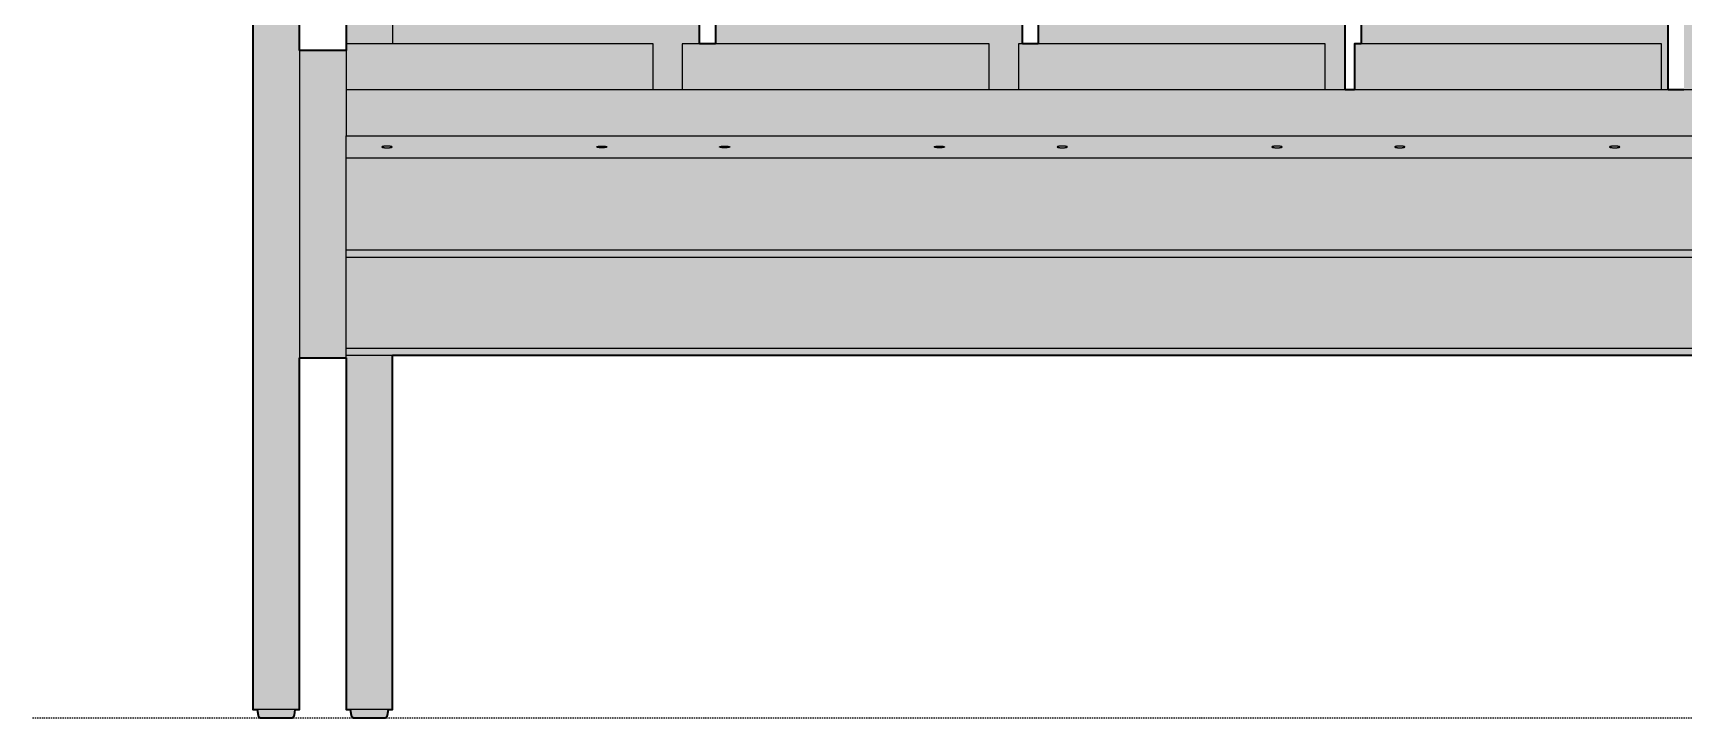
# Model space of a CAD drawing. Header units: millimetres. Extents: x 0 to 2520, y -1237 to 647.
# Drawn here: x 0 to 780, y 0 to 323 of the extents above; entities that cross this region are included whole.
import ezdxf

# ---------------------------------------------------------------- set-up
doc = ezdxf.new("R2010")
doc.units = ezdxf.units.MM
doc.linetypes.add('Dots', pattern=[1, 0, -1])
doc.layers.add('Blocks', color=7, linetype='Continuous')
doc.layers.add('Blocks$Fill', color=7, linetype='Continuous', true_color=0xffffff)
for name, color, linetype, lineweight, true_color in [('Blocks$Inner', 7, 'Continuous', 25, 0x007f00), ('Blocks$Outline', 7, 'Continuous', 35, 0xff3f3f), ('Groud', 7, 'Dots', 25, 0x243775)]:
    doc.layers.add(name, color=color, linetype=linetype, lineweight=lineweight, true_color=true_color)

# ---------------------------------------------------------------- blocks, each defined once
blk = doc.blocks.new('Crate Sofa Front')
at = {"layer": 'Blocks$Fill'}
h = blk.add_hatch(color=256, dxfattribs=at)
h.paths.add_polyline_path([(1446.38, 4), (1448.38, 4), (1448.38, 470), (1448.38, 492), (1382.38, 492), (1382.38, 646.61), (1237.38, 646.61), (1237.38, 637.09), (1229.88, 637.09), (1229.88, 646.61), (1084.88, 646.61), (1084.88, 637.09), (1077.38, 637.09), (1077.38, 646.61), (932.38, 646.61), (932.38, 637.09), (924.88, 637.09), (924.88, 646.61), (779.88, 646.61), (779.88, 637.09), (772.38, 637.09), (772.38, 646.61), (627.38, 646.61), (627.38, 637.09), (619.88, 637.09), (619.88, 646.61), (474.88, 646.61), (474.88, 637.09), (467.38, 637.09), (467.38, 646.61), (322.38, 646.61), (322.38, 637.09), (314.88, 637.09), (314.88, 646.61), (169.88, 646.61), (169.88, 492), (103.88, 492), (103.88, 470), (103.88, 4), (105.88, 4), (106.32, 1.22), (106.33, 1.17), (106.34, 1.12), (106.36, 1.07), (106.37, 1.02), (106.39, 0.97), (106.41, 0.93), (106.43, 0.88), (106.45, 0.83), (106.47, 0.79), (106.5, 0.75), (106.52, 0.7), (106.55, 0.66), (106.58, 0.62), (106.61, 0.58), (106.64, 0.54), (106.67, 0.5), (106.71, 0.46), (106.74, 0.43), (106.78, 0.39), (106.82, 0.36), (106.86, 0.33), (106.9, 0.3), (106.94, 0.27), (106.98, 0.24), (107.02, 0.21), (107.07, 0.19), (107.11, 0.16), (107.16, 0.14), (107.2, 0.12), (107.25, 0.1), (107.3, 0.08), (107.35, 0.07), (107.39, 0.05), (107.44, 0.04), (107.49, 0.03), (107.54, 0.02), (107.59, 0.01), (107.64, 0.01), (107.69, 0), (107.74, 0), (107.79, 0), (122.02, 0), (122.07, 0), (122.12, 0.01), (122.17, 0.01), (122.22, 0.02), (122.27, 0.03), (122.32, 0.04), (122.37, 0.06), (122.42, 0.07), (122.47, 0.09), (122.52, 0.11), (122.57, 0.13), (122.61, 0.15), (122.66, 0.17), (122.71, 0.2), (122.75, 0.22), (122.79, 0.25), (122.84, 0.28), (122.88, 0.31), (122.92, 0.34), (122.96, 0.38), (123, 0.41), (123.03, 0.45), (123.07, 0.48), (123.1, 0.52), (123.14, 0.56), (123.17, 0.6), (123.2, 0.65), (123.23, 0.69), (123.25, 0.73), (123.28, 0.78), (123.3, 0.82), (123.33, 0.87), (123.35, 0.92), (123.37, 0.97), (123.38, 1.01), (123.4, 1.06), (123.41, 1.11), (123.43, 1.16), (123.44, 1.21), (123.45, 1.27), (123.88, 4), (125.88, 4), (125.88, 170), (147.88, 170), (147.88, 4), (149.88, 4), (150.32, 1.22), (150.33, 1.17), (150.34, 1.12), (150.36, 1.07), (150.37, 1.02), (150.39, 0.97), (150.41, 0.93), (150.43, 0.88), (150.45, 0.83), (150.47, 0.79), (150.5, 0.75), (150.52, 0.7), (150.55, 0.66), (150.58, 0.62), (150.61, 0.58), (150.64, 0.54), (150.67, 0.5), (150.71, 0.46), (150.74, 0.43), (150.78, 0.39), (150.82, 0.36), (150.86, 0.33), (150.9, 0.3), (150.94, 0.27), (150.98, 0.24), (151.02, 0.21), (151.07, 0.19), (151.11, 0.16), (151.16, 0.14), (151.2, 0.12), (151.25, 0.1), (151.3, 0.08), (151.35, 0.07), (151.39, 0.05), (151.44, 0.04), (151.49, 0.03), (151.54, 0.02), (151.59, 0.01), (151.64, 0.01), (151.69, 0), (151.74, 0), (151.79, 0), (166.02, 0), (166.07, 0), (166.12, 0.01), (166.17, 0.01), (166.22, 0.02), (166.27, 0.03), (166.32, 0.04), (166.37, 0.06), (166.42, 0.07), (166.47, 0.09), (166.52, 0.11), (166.57, 0.13), (166.61, 0.15), (166.66, 0.17), (166.71, 0.2), (166.75, 0.22), (166.79, 0.25), (166.84, 0.28), (166.88, 0.31), (166.92, 0.34), (166.96, 0.38), (167, 0.41), (167.03, 0.45), (167.07, 0.48), (167.1, 0.52), (167.14, 0.56), (167.17, 0.6), (167.2, 0.65), (167.23, 0.69), (167.25, 0.73), (167.28, 0.78), (167.3, 0.82), (167.33, 0.87), (167.35, 0.92), (167.37, 0.97), (167.38, 1.01), (167.4, 1.06), (167.41, 1.11), (167.43, 1.16), (167.44, 1.21), (167.45, 1.27), (167.88, 4), (169.88, 4), (169.88, 171.18), (1382.38, 171.18), (1382.38, 4), (1384.38, 4), (1384.82, 1.22), (1384.83, 1.17), (1384.84, 1.12), (1384.86, 1.07), (1384.87, 1.02), (1384.89, 0.97), (1384.91, 0.93), (1384.93, 0.88), (1384.95, 0.83), (1384.97, 0.79), (1385, 0.75), (1385.02, 0.7), (1385.05, 0.66), (1385.08, 0.62), (1385.11, 0.58), (1385.14, 0.54), (1385.17, 0.5), (1385.21, 0.46), (1385.24, 0.43), (1385.28, 0.39), (1385.32, 0.36), (1385.36, 0.33), (1385.4, 0.3), (1385.44, 0.27), (1385.48, 0.24), (1385.52, 0.21), (1385.57, 0.19), (1385.61, 0.16), (1385.66, 0.14), (1385.7, 0.12), (1385.75, 0.1), (1385.8, 0.08), (1385.85, 0.07), (1385.89, 0.05), (1385.94, 0.04), (1385.99, 0.03), (1386.04, 0.02), (1386.09, 0.01), (1386.14, 0.01), (1386.19, 0), (1386.24, 0), (1386.29, 0), (1400.52, 0), (1400.57, 0), (1400.62, 0.01), (1400.67, 0.01), (1400.72, 0.02), (1400.77, 0.03), (1400.82, 0.04), (1400.87, 0.06), (1400.92, 0.07), (1400.97, 0.09), (1401.02, 0.11), (1401.07, 0.13), (1401.11, 0.15), (1401.16, 0.17), (1401.21, 0.2), (1401.25, 0.22), (1401.29, 0.25), (1401.34, 0.28), (1401.38, 0.31), (1401.42, 0.34), (1401.46, 0.38), (1401.5, 0.41), (1401.53, 0.45), (1401.57, 0.48), (1401.6, 0.52), (1401.64, 0.56), (1401.67, 0.6), (1401.7, 0.65), (1401.73, 0.69), (1401.75, 0.73), (1401.78, 0.78), (1401.8, 0.82), (1401.83, 0.87), (1401.85, 0.92), (1401.87, 0.97), (1401.88, 1.01), (1401.9, 1.06), (1401.91, 1.11), (1401.93, 1.16), (1401.94, 1.21), (1401.95, 1.27), (1402.38, 4), (1404.38, 4), (1404.38, 170), (1426.38, 170), (1426.38, 4), (1428.38, 4), (1428.82, 1.22), (1428.83, 1.17), (1428.84, 1.12), (1428.86, 1.07), (1428.87, 1.02), (1428.89, 0.97), (1428.91, 0.93), (1428.93, 0.88), (1428.95, 0.83), (1428.97, 0.79), (1429, 0.75), (1429.02, 0.7), (1429.05, 0.66), (1429.08, 0.62), (1429.11, 0.58), (1429.14, 0.54), (1429.17, 0.5), (1429.21, 0.46), (1429.24, 0.43), (1429.28, 0.39), (1429.32, 0.36), (1429.36, 0.33), (1429.4, 0.3), (1429.44, 0.27), (1429.48, 0.24), (1429.52, 0.21), (1429.57, 0.19), (1429.61, 0.16), (1429.66, 0.14), (1429.7, 0.12), (1429.75, 0.1), (1429.8, 0.08), (1429.85, 0.07), (1429.89, 0.05), (1429.94, 0.04), (1429.99, 0.03), (1430.04, 0.02), (1430.09, 0.01), (1430.14, 0.01), (1430.19, 0), (1430.24, 0), (1430.29, 0), (1444.52, 0), (1444.57, 0), (1444.62, 0.01), (1444.67, 0.01), (1444.72, 0.02), (1444.77, 0.03), (1444.82, 0.04), (1444.87, 0.06), (1444.92, 0.07), (1444.97, 0.09), (1445.02, 0.11), (1445.07, 0.13), (1445.11, 0.15), (1445.16, 0.17), (1445.21, 0.2), (1445.25, 0.22), (1445.29, 0.25), (1445.34, 0.28), (1445.38, 0.31), (1445.42, 0.34), (1445.46, 0.38), (1445.5, 0.41), (1445.53, 0.45), (1445.57, 0.48), (1445.6, 0.52), (1445.64, 0.56), (1445.67, 0.6), (1445.7, 0.65), (1445.73, 0.69), (1445.75, 0.73), (1445.78, 0.78), (1445.8, 0.82), (1445.83, 0.87), (1445.85, 0.92), (1445.87, 0.97), (1445.88, 1.01), (1445.9, 1.06), (1445.91, 1.11), (1445.93, 1.16), (1445.94, 1.21), (1445.95, 1.27)], flags=0)
h.paths.add_polyline_path([(1426.38, 470), (1426.38, 315), (1404.41, 315), (1404.41, 318.17), (1404.38, 318.17), (1404.38, 470)], flags=0)
h.paths.add_polyline_path([(1237.38, 318.17), (1229.88, 318.17), (1229.88, 568.07), (1237.38, 568.07)], flags=0)
h.paths.add_polyline_path([(1077.38, 318.17), (1077.38, 577.6), (1084.88, 577.6), (1084.88, 318.17)], flags=0)
h.paths.add_polyline_path([(928.04, 296.44), (928.04, 318.17), (924.88, 318.17), (924.88, 568.07), (932.38, 568.07), (932.38, 296.44)], flags=0)
h.paths.add_polyline_path([(779.88, 296.44), (772.38, 296.44), (772.38, 568.07), (779.88, 568.07)], flags=0)
h.paths.add_polyline_path([(627.38, 318.17), (624.25, 318.17), (624.25, 296.44), (619.88, 296.44), (619.88, 568.07), (627.38, 568.07)], flags=0)
h.paths.add_polyline_path([(467.38, 318.17), (467.38, 568.07), (474.88, 568.07), (474.88, 318.17)], flags=0)
h.paths.add_polyline_path([(322.38, 318.17), (314.88, 318.17), (314.88, 568.07), (322.38, 568.07)], flags=0)
h.paths.add_polyline_path([(147.88, 470), (147.88, 318.17), (147.88, 315), (125.88, 315), (125.88, 470)], flags=0)
at = {"layer": 'Blocks$Inner'}
for p, q in [((147.88, 318.17), (147.88, 470)), ((169.88, 470), (169.88, 318.17)), ((147.88, 315), (125.88, 315)), ((147.88, 264.38), (1404.38, 264.38)), ((147.88, 220.93), (1404.38, 220.93)), ((147.88, 217.48), (1404.38, 217.48)), ((147.88, 174.62), (1404.38, 174.62)), ((147.88, 171.18), (1404.38, 171.18))]:
    blk.add_line(p, q, dxfattribs=at)
for points in [[(314.88, 318.17), (314.88, 646.61), (169.88, 646.61), (169.88, 492), (103.88, 492), (103.88, 470)], [(467.38, 318.17), (467.38, 646.61), (322.38, 646.61), (322.38, 318.17)], [(619.88, 296.44), (619.88, 646.61), (474.88, 646.61), (474.88, 318.17)], [(772.38, 296.44), (772.38, 646.61), (627.38, 646.61), (627.38, 318.17)], [(125.88, 470), (125.88, 4), (103.88, 4), (103.88, 470), (169.88, 470), (169.88, 492)], [(1404.41, 296.44), (147.88, 296.44), (147.88, 274.71), (1404.41, 274.71), (1404.41, 296.44), (1404.41, 318.17), (1259.41, 318.17), (1259.41, 296.44)], [(292.88, 296.44), (292.88, 318.17), (147.88, 318.17), (147.88, 296.44)], [(451.67, 296.44), (451.67, 318.17), (306.67, 318.17), (306.67, 296.44)], [(610.46, 296.44), (610.46, 318.17), (465.46, 318.17), (465.46, 296.44)], [(769.25, 296.44), (769.25, 318.17), (624.25, 318.17), (624.25, 296.44)], [(125.88, 170), (147.88, 170), (147.88, 274.71)], [(169.63, 269.58), (169.63, 269.55), (169.63, 269.55), (169.63, 269.55), (169.63, 269.55), (169.63, 269.56), (169.63, 269.56), (169.62, 269.56), (169.62, 269.56), (169.62, 269.56), (169.62, 269.57), (169.62, 269.57), (169.62, 269.57), (169.62, 269.57), (169.62, 269.58), (169.62, 269.58), (169.62, 269.58), (169.62, 269.58), (169.61, 269.58), (169.61, 269.59), (169.61, 269.59), (169.61, 269.59), (169.61, 269.59), (169.61, 269.6), (169.61, 269.6), (169.6, 269.6), (169.6, 269.6), (169.6, 269.6), (169.6, 269.61), (169.6, 269.61), (169.59, 269.61), (169.59, 269.61), (169.59, 269.62), (169.58, 269.62), (169.57, 269.63), (169.57, 269.63), (169.56, 269.64), (169.56, 269.64), (169.55, 269.65), (169.54, 269.65), (169.53, 269.65), (169.52, 269.66), (169.52, 269.66), (169.5, 269.67), (169.48, 269.68), (169.46, 269.69), (169.43, 269.7), (169.41, 269.71), (169.38, 269.72), (169.36, 269.73), (169.3, 269.74), (169.23, 269.76), (169.16, 269.78), (169.09, 269.79), (169, 269.81), (168.92, 269.82), (168.73, 269.85), (168.53, 269.87), (168.32, 269.89), (168.1, 269.91), (167.65, 269.93), (167.21, 269.94), (166.77, 269.93), (166.32, 269.91), (166.1, 269.89), (165.89, 269.87), (165.69, 269.85), (165.5, 269.82), (165.41, 269.81), (165.33, 269.79), (165.26, 269.78), (165.19, 269.76), (165.12, 269.74), (165.06, 269.73), (165.04, 269.72), (165.01, 269.71), (164.99, 269.7), (164.96, 269.69), (164.94, 269.68), (164.92, 269.67), (164.9, 269.66), (164.89, 269.66), (164.89, 269.65), (164.88, 269.65), (164.87, 269.65), (164.86, 269.64), (164.86, 269.64), (164.85, 269.63), (164.84, 269.63), (164.84, 269.62), (164.83, 269.62), (164.83, 269.61), (164.83, 269.61), (164.82, 269.61), (164.82, 269.61), (164.82, 269.6), (164.82, 269.6), (164.82, 269.6), (164.81, 269.6), (164.81, 269.6), (164.81, 269.59), (164.81, 269.59), (164.81, 269.59), (164.81, 269.59), (164.8, 269.58), (164.8, 269.58), (164.8, 269.58), (164.8, 269.58), (164.8, 269.58), (164.8, 269.57), (164.8, 269.57), (164.8, 269.57), (164.8, 269.57), (164.8, 269.56), (164.8, 269.56), (164.79, 269.56), (164.79, 269.56), (164.79, 269.56), (164.79, 269.55), (164.79, 269.55), (164.79, 269.55), (164.79, 269.55), (164.79, 269.54), (164.79, 269.54), (164.79, 269.54), (164.79, 269.54), (164.79, 269.54), (164.79, 269.53), (164.8, 269.53), (164.8, 269.53), (164.8, 269.53), (164.8, 269.53), (164.8, 269.52), (164.8, 269.52), (164.8, 269.52), (164.8, 269.52), (164.8, 269.51), (164.8, 269.51), (164.8, 269.51), (164.81, 269.51), (164.81, 269.51), (164.81, 269.5), (164.81, 269.5), (164.81, 269.5), (164.81, 269.5), (164.82, 269.49), (164.82, 269.49), (164.82, 269.49), (164.82, 269.49), (164.82, 269.48), (164.83, 269.48), (164.83, 269.48), (164.83, 269.48), (164.84, 269.47), (164.84, 269.47), (164.85, 269.46), (164.86, 269.46), (164.86, 269.45), (164.87, 269.45), (164.88, 269.44), (164.89, 269.44), (164.89, 269.43), (164.9, 269.43), (164.92, 269.42), (164.94, 269.41), (164.96, 269.4), (164.99, 269.39), (165.01, 269.39), (165.04, 269.38), (165.06, 269.37), (165.12, 269.35), (165.19, 269.33), (165.26, 269.32), (165.33, 269.3), (165.41, 269.29), (165.5, 269.27), (165.69, 269.24), (165.89, 269.22), (166.1, 269.2), (166.32, 269.18), (166.77, 269.16), (167.21, 269.16), (167.65, 269.16), (168.1, 269.18), (168.32, 269.2), (168.53, 269.22), (168.73, 269.24), (168.92, 269.27), (169, 269.29), (169.09, 269.3), (169.16, 269.32), (169.23, 269.33), (169.3, 269.35), (169.36, 269.37), (169.38, 269.38), (169.41, 269.39), (169.43, 269.39), (169.46, 269.4), (169.48, 269.41), (169.5, 269.42), (169.52, 269.43), (169.52, 269.43), (169.53, 269.44), (169.54, 269.44), (169.55, 269.45), (169.56, 269.45), (169.56, 269.46), (169.57, 269.46), (169.57, 269.47), (169.58, 269.47), (169.59, 269.48), (169.59, 269.48), (169.59, 269.48), (169.6, 269.48), (169.6, 269.49), (169.6, 269.49), (169.6, 269.49), (169.6, 269.49), (169.61, 269.5), (169.61, 269.5), (169.61, 269.5), (169.61, 269.5), (169.61, 269.51), (169.61, 269.51), (169.61, 269.51), (169.62, 269.51), (169.62, 269.51), (169.62, 269.52), (169.62, 269.52), (169.62, 269.52), (169.62, 269.52), (169.62, 269.53), (169.62, 269.53), (169.62, 269.53), (169.62, 269.53), (169.62, 269.53), (169.63, 269.54), (169.63, 269.54), (169.63, 269.54), (169.63, 269.54), (169.63, 269.54), (169.63, 269.55)], [(488.59, 269.58), (488.59, 269.55), (488.59, 269.55), (488.59, 269.55), (488.59, 269.55), (488.59, 269.56), (488.59, 269.56), (488.59, 269.56), (488.59, 269.56), (488.59, 269.56), (488.59, 269.57), (488.59, 269.57), (488.59, 269.57), (488.59, 269.57), (488.58, 269.58), (488.58, 269.58), (488.58, 269.58), (488.58, 269.58), (488.58, 269.58), (488.58, 269.59), (488.58, 269.59), (488.58, 269.59), (488.57, 269.59), (488.57, 269.6), (488.57, 269.6), (488.57, 269.6), (488.57, 269.6), (488.57, 269.6), (488.56, 269.61), (488.56, 269.61), (488.56, 269.61), (488.56, 269.61), (488.55, 269.62), (488.55, 269.62), (488.54, 269.63), (488.53, 269.63), (488.53, 269.64), (488.52, 269.64), (488.51, 269.65), (488.51, 269.65), (488.5, 269.65), (488.49, 269.66), (488.48, 269.66), (488.46, 269.67), (488.44, 269.68), (488.42, 269.69), (488.4, 269.7), (488.37, 269.71), (488.35, 269.72), (488.32, 269.73), (488.26, 269.74), (488.2, 269.76), (488.13, 269.78), (488.05, 269.79), (487.97, 269.81), (487.88, 269.82), (487.7, 269.85), (487.5, 269.87), (487.28, 269.89), (487.06, 269.91), (486.61, 269.93), (486.17, 269.94), (485.74, 269.93), (485.29, 269.91), (485.07, 269.89), (484.85, 269.87), (484.65, 269.85), (484.47, 269.82), (484.38, 269.81), (484.3, 269.79), (484.22, 269.78), (484.15, 269.76), (484.09, 269.74), (484.03, 269.73), (484, 269.72), (483.98, 269.71), (483.95, 269.7), (483.93, 269.69), (483.91, 269.68), (483.89, 269.67), (483.87, 269.66), (483.86, 269.66), (483.85, 269.65), (483.84, 269.65), (483.84, 269.65), (483.83, 269.64), (483.82, 269.64), (483.82, 269.63), (483.81, 269.63), (483.8, 269.62), (483.8, 269.62), (483.79, 269.61), (483.79, 269.61), (483.79, 269.61), (483.79, 269.61), (483.78, 269.6), (483.78, 269.6), (483.78, 269.6), (483.78, 269.6), (483.78, 269.6), (483.78, 269.59), (483.77, 269.59), (483.77, 269.59), (483.77, 269.59), (483.77, 269.58), (483.77, 269.58), (483.77, 269.58), (483.77, 269.58), (483.76, 269.58), (483.76, 269.57), (483.76, 269.57), (483.76, 269.57), (483.76, 269.57), (483.76, 269.56), (483.76, 269.56), (483.76, 269.56), (483.76, 269.56), (483.76, 269.56), (483.76, 269.55), (483.76, 269.55), (483.76, 269.55), (483.76, 269.55), (483.76, 269.54), (483.76, 269.54), (483.76, 269.54), (483.76, 269.54), (483.76, 269.54), (483.76, 269.53), (483.76, 269.53), (483.76, 269.53), (483.76, 269.53), (483.76, 269.53), (483.76, 269.52), (483.76, 269.52), (483.76, 269.52), (483.77, 269.52), (483.77, 269.51), (483.77, 269.51), (483.77, 269.51), (483.77, 269.51), (483.77, 269.51), (483.77, 269.5), (483.78, 269.5), (483.78, 269.5), (483.78, 269.5), (483.78, 269.49), (483.78, 269.49), (483.78, 269.49), (483.79, 269.49), (483.79, 269.48), (483.79, 269.48), (483.79, 269.48), (483.8, 269.48), (483.8, 269.47), (483.81, 269.47), (483.82, 269.46), (483.82, 269.46), (483.83, 269.45), (483.84, 269.45), (483.84, 269.44), (483.85, 269.44), (483.86, 269.43), (483.87, 269.43), (483.89, 269.42), (483.91, 269.41), (483.93, 269.4), (483.95, 269.39), (483.98, 269.39), (484, 269.38), (484.03, 269.37), (484.09, 269.35), (484.15, 269.33), (484.22, 269.32), (484.3, 269.3), (484.38, 269.29), (484.47, 269.27), (484.65, 269.24), (484.85, 269.22), (485.07, 269.2), (485.29, 269.18), (485.74, 269.16), (486.17, 269.16), (486.61, 269.16), (487.06, 269.18), (487.28, 269.2), (487.5, 269.22), (487.7, 269.24), (487.88, 269.27), (487.97, 269.29), (488.05, 269.3), (488.13, 269.32), (488.2, 269.33), (488.26, 269.35), (488.32, 269.37), (488.35, 269.38), (488.37, 269.39), (488.4, 269.39), (488.42, 269.4), (488.44, 269.41), (488.46, 269.42), (488.48, 269.43), (488.49, 269.43), (488.5, 269.44), (488.51, 269.44), (488.51, 269.45), (488.52, 269.45), (488.53, 269.46), (488.53, 269.46), (488.54, 269.47), (488.55, 269.47), (488.55, 269.48), (488.56, 269.48), (488.56, 269.48), (488.56, 269.48), (488.56, 269.49), (488.57, 269.49), (488.57, 269.49), (488.57, 269.49), (488.57, 269.5), (488.57, 269.5), (488.57, 269.5), (488.58, 269.5), (488.58, 269.51), (488.58, 269.51), (488.58, 269.51), (488.58, 269.51), (488.58, 269.51), (488.58, 269.52), (488.58, 269.52), (488.59, 269.52), (488.59, 269.52), (488.59, 269.53), (488.59, 269.53), (488.59, 269.53), (488.59, 269.53), (488.59, 269.53), (488.59, 269.54), (488.59, 269.54), (488.59, 269.54), (488.59, 269.54), (488.59, 269.54), (488.59, 269.55)], [(590.08, 269.58), (590.08, 269.55), (590.08, 269.55), (590.08, 269.55), (590.08, 269.55), (590.08, 269.56), (590.08, 269.56), (590.08, 269.56), (590.08, 269.56), (590.08, 269.56), (590.08, 269.57), (590.08, 269.57), (590.08, 269.57), (590.07, 269.57), (590.07, 269.58), (590.07, 269.58), (590.07, 269.58), (590.07, 269.58), (590.07, 269.58), (590.07, 269.59), (590.07, 269.59), (590.06, 269.59), (590.06, 269.59), (590.06, 269.6), (590.06, 269.6), (590.06, 269.6), (590.06, 269.6), (590.05, 269.6), (590.05, 269.61), (590.05, 269.61), (590.05, 269.61), (590.05, 269.61), (590.04, 269.62), (590.03, 269.62), (590.03, 269.63), (590.02, 269.63), (590.02, 269.64), (590.01, 269.64), (590, 269.65), (589.99, 269.65), (589.99, 269.65), (589.98, 269.66), (589.97, 269.66), (589.95, 269.67), (589.93, 269.68), (589.91, 269.69), (589.89, 269.7), (589.86, 269.71), (589.84, 269.72), (589.81, 269.73), (589.75, 269.74), (589.69, 269.76), (589.62, 269.78), (589.54, 269.79), (589.46, 269.81), (589.37, 269.82), (589.19, 269.85), (588.99, 269.87), (588.77, 269.89), (588.55, 269.91), (588.1, 269.93), (587.66, 269.94), (587.22, 269.93), (586.77, 269.91), (586.55, 269.89), (586.34, 269.87), (586.14, 269.85), (585.96, 269.82), (585.87, 269.81), (585.79, 269.79), (585.71, 269.78), (585.64, 269.76), (585.58, 269.74), (585.52, 269.73), (585.49, 269.72), (585.46, 269.71), (585.44, 269.7), (585.42, 269.69), (585.4, 269.68), (585.38, 269.67), (585.36, 269.66), (585.35, 269.66), (585.34, 269.65), (585.33, 269.65), (585.33, 269.65), (585.32, 269.64), (585.31, 269.64), (585.31, 269.63), (585.3, 269.63), (585.29, 269.62), (585.29, 269.62), (585.28, 269.61), (585.28, 269.61), (585.28, 269.61), (585.28, 269.61), (585.27, 269.6), (585.27, 269.6), (585.27, 269.6), (585.27, 269.6), (585.27, 269.6), (585.26, 269.59), (585.26, 269.59), (585.26, 269.59), (585.26, 269.59), (585.26, 269.58), (585.26, 269.58), (585.26, 269.58), (585.25, 269.58), (585.25, 269.58), (585.25, 269.57), (585.25, 269.57), (585.25, 269.57), (585.25, 269.57), (585.25, 269.56), (585.25, 269.56), (585.25, 269.56), (585.25, 269.56), (585.25, 269.56), (585.25, 269.55), (585.25, 269.55), (585.25, 269.55), (585.25, 269.55), (585.25, 269.54), (585.25, 269.54), (585.25, 269.54), (585.25, 269.54), (585.25, 269.54), (585.25, 269.53), (585.25, 269.53), (585.25, 269.53), (585.25, 269.53), (585.25, 269.53), (585.25, 269.52), (585.25, 269.52), (585.25, 269.52), (585.25, 269.52), (585.26, 269.51), (585.26, 269.51), (585.26, 269.51), (585.26, 269.51), (585.26, 269.51), (585.26, 269.5), (585.26, 269.5), (585.27, 269.5), (585.27, 269.5), (585.27, 269.49), (585.27, 269.49), (585.27, 269.49), (585.28, 269.49), (585.28, 269.48), (585.28, 269.48), (585.28, 269.48), (585.29, 269.48), (585.29, 269.47), (585.3, 269.47), (585.31, 269.46), (585.31, 269.46), (585.32, 269.45), (585.33, 269.45), (585.33, 269.44), (585.34, 269.44), (585.35, 269.43), (585.36, 269.43), (585.38, 269.42), (585.4, 269.41), (585.42, 269.4), (585.44, 269.39), (585.46, 269.39), (585.49, 269.38), (585.52, 269.37), (585.58, 269.35), (585.64, 269.33), (585.71, 269.32), (585.79, 269.3), (585.87, 269.29), (585.96, 269.27), (586.14, 269.24), (586.34, 269.22), (586.55, 269.2), (586.77, 269.18), (587.22, 269.16), (587.66, 269.16), (588.1, 269.16), (588.55, 269.18), (588.77, 269.2), (588.99, 269.22), (589.19, 269.24), (589.37, 269.27), (589.46, 269.29), (589.54, 269.3), (589.62, 269.32), (589.69, 269.33), (589.75, 269.35), (589.81, 269.37), (589.84, 269.38), (589.86, 269.39), (589.89, 269.39), (589.91, 269.4), (589.93, 269.41), (589.95, 269.42), (589.97, 269.43), (589.98, 269.43), (589.99, 269.44), (589.99, 269.44), (590, 269.45), (590.01, 269.45), (590.02, 269.46), (590.02, 269.46), (590.03, 269.47), (590.03, 269.47), (590.04, 269.48), (590.05, 269.48), (590.05, 269.48), (590.05, 269.48), (590.05, 269.49), (590.05, 269.49), (590.06, 269.49), (590.06, 269.49), (590.06, 269.5), (590.06, 269.5), (590.06, 269.5), (590.06, 269.5), (590.07, 269.51), (590.07, 269.51), (590.07, 269.51), (590.07, 269.51), (590.07, 269.51), (590.07, 269.52), (590.07, 269.52), (590.07, 269.52), (590.08, 269.52), (590.08, 269.53), (590.08, 269.53), (590.08, 269.53), (590.08, 269.53), (590.08, 269.53), (590.08, 269.54), (590.08, 269.54), (590.08, 269.54), (590.08, 269.54), (590.08, 269.54), (590.08, 269.55)], [(648.07, 269.58), (648.07, 269.55), (648.07, 269.55), (648.07, 269.55), (648.07, 269.55), (648.07, 269.56), (648.07, 269.56), (648.07, 269.56), (648.07, 269.56), (648.07, 269.56), (648.07, 269.57), (648.07, 269.57), (648.07, 269.57), (648.07, 269.57), (648.07, 269.58), (648.07, 269.58), (648.07, 269.58), (648.06, 269.58), (648.06, 269.58), (648.06, 269.59), (648.06, 269.59), (648.06, 269.59), (648.06, 269.59), (648.06, 269.6), (648.05, 269.6), (648.05, 269.6), (648.05, 269.6), (648.05, 269.6), (648.05, 269.61), (648.04, 269.61), (648.04, 269.61), (648.04, 269.61), (648.03, 269.62), (648.03, 269.62), (648.02, 269.63), (648.02, 269.63), (648.01, 269.64), (648, 269.64), (648, 269.65), (647.99, 269.65), (647.98, 269.65), (647.97, 269.66), (647.96, 269.66), (647.95, 269.67), (647.93, 269.68), (647.9, 269.69), (647.88, 269.7), (647.86, 269.71), (647.83, 269.72), (647.8, 269.73), (647.75, 269.74), (647.68, 269.76), (647.61, 269.78), (647.53, 269.79), (647.45, 269.81), (647.37, 269.82), (647.18, 269.85), (646.98, 269.87), (646.77, 269.89), (646.55, 269.91), (646.1, 269.93), (645.66, 269.94), (645.22, 269.93), (644.77, 269.91), (644.55, 269.89), (644.34, 269.87), (644.13, 269.85), (643.95, 269.82), (643.86, 269.81), (643.78, 269.79), (643.71, 269.78), (643.64, 269.76), (643.57, 269.74), (643.51, 269.73), (643.48, 269.72), (643.46, 269.71), (643.43, 269.7), (643.41, 269.69), (643.39, 269.68), (643.37, 269.67), (643.35, 269.66), (643.34, 269.66), (643.33, 269.65), (643.33, 269.65), (643.32, 269.65), (643.31, 269.64), (643.31, 269.64), (643.3, 269.63), (643.29, 269.63), (643.29, 269.62), (643.28, 269.62), (643.28, 269.61), (643.27, 269.61), (643.27, 269.61), (643.27, 269.61), (643.27, 269.6), (643.27, 269.6), (643.26, 269.6), (643.26, 269.6), (643.26, 269.6), (643.26, 269.59), (643.26, 269.59), (643.26, 269.59), (643.25, 269.59), (643.25, 269.58), (643.25, 269.58), (643.25, 269.58), (643.25, 269.58), (643.25, 269.58), (643.25, 269.57), (643.25, 269.57), (643.24, 269.57), (643.24, 269.57), (643.24, 269.56), (643.24, 269.56), (643.24, 269.56), (643.24, 269.56), (643.24, 269.56), (643.24, 269.55), (643.24, 269.55), (643.24, 269.55), (643.24, 269.55), (643.24, 269.54), (643.24, 269.54), (643.24, 269.54), (643.24, 269.54), (643.24, 269.54), (643.24, 269.53), (643.24, 269.53), (643.24, 269.53), (643.24, 269.53), (643.24, 269.53), (643.25, 269.52), (643.25, 269.52), (643.25, 269.52), (643.25, 269.52), (643.25, 269.51), (643.25, 269.51), (643.25, 269.51), (643.25, 269.51), (643.26, 269.51), (643.26, 269.5), (643.26, 269.5), (643.26, 269.5), (643.26, 269.5), (643.26, 269.49), (643.27, 269.49), (643.27, 269.49), (643.27, 269.49), (643.27, 269.48), (643.27, 269.48), (643.28, 269.48), (643.28, 269.48), (643.29, 269.47), (643.29, 269.47), (643.3, 269.46), (643.31, 269.46), (643.31, 269.45), (643.32, 269.45), (643.33, 269.44), (643.33, 269.44), (643.34, 269.43), (643.35, 269.43), (643.37, 269.42), (643.39, 269.41), (643.41, 269.4), (643.43, 269.39), (643.46, 269.39), (643.48, 269.38), (643.51, 269.37), (643.57, 269.35), (643.64, 269.33), (643.71, 269.32), (643.78, 269.3), (643.86, 269.29), (643.95, 269.27), (644.13, 269.24), (644.34, 269.22), (644.55, 269.2), (644.77, 269.18), (645.22, 269.16), (645.66, 269.16), (646.1, 269.16), (646.55, 269.18), (646.77, 269.2), (646.98, 269.22), (647.18, 269.24), (647.37, 269.27), (647.45, 269.29), (647.53, 269.3), (647.61, 269.32), (647.68, 269.33), (647.75, 269.35), (647.8, 269.37), (647.83, 269.38), (647.86, 269.39), (647.88, 269.39), (647.9, 269.4), (647.93, 269.41), (647.95, 269.42), (647.96, 269.43), (647.97, 269.43), (647.98, 269.44), (647.99, 269.44), (648, 269.45), (648, 269.45), (648.01, 269.46), (648.02, 269.46), (648.02, 269.47), (648.03, 269.47), (648.03, 269.48), (648.04, 269.48), (648.04, 269.48), (648.04, 269.48), (648.05, 269.49), (648.05, 269.49), (648.05, 269.49), (648.05, 269.49), (648.05, 269.5), (648.06, 269.5), (648.06, 269.5), (648.06, 269.5), (648.06, 269.51), (648.06, 269.51), (648.06, 269.51), (648.06, 269.51), (648.07, 269.51), (648.07, 269.52), (648.07, 269.52), (648.07, 269.52), (648.07, 269.52), (648.07, 269.53), (648.07, 269.53), (648.07, 269.53), (648.07, 269.53), (648.07, 269.53), (648.07, 269.54), (648.07, 269.54), (648.07, 269.54), (648.07, 269.54), (648.07, 269.54), (648.07, 269.55)], [(749.56, 269.58), (749.56, 269.55), (749.56, 269.55), (749.56, 269.55), (749.56, 269.55), (749.56, 269.56), (749.56, 269.56), (749.56, 269.56), (749.56, 269.56), (749.56, 269.56), (749.56, 269.57), (749.56, 269.57), (749.56, 269.57), (749.56, 269.57), (749.56, 269.58), (749.56, 269.58), (749.55, 269.58), (749.55, 269.58), (749.55, 269.58), (749.55, 269.59), (749.55, 269.59), (749.55, 269.59), (749.55, 269.59), (749.54, 269.6), (749.54, 269.6), (749.54, 269.6), (749.54, 269.6), (749.54, 269.6), (749.53, 269.61), (749.53, 269.61), (749.53, 269.61), (749.53, 269.61), (749.52, 269.62), (749.52, 269.62), (749.51, 269.63), (749.51, 269.63), (749.5, 269.64), (749.49, 269.64), (749.49, 269.65), (749.48, 269.65), (749.47, 269.65), (749.46, 269.66), (749.45, 269.66), (749.43, 269.67), (749.41, 269.68), (749.39, 269.69), (749.37, 269.7), (749.35, 269.71), (749.32, 269.72), (749.29, 269.73), (749.23, 269.74), (749.17, 269.76), (749.1, 269.78), (749.02, 269.79), (748.94, 269.81), (748.86, 269.82), (748.67, 269.85), (748.47, 269.87), (748.26, 269.89), (748.04, 269.91), (747.59, 269.93), (747.15, 269.94), (746.71, 269.93), (746.26, 269.91), (746.04, 269.89), (745.82, 269.87), (745.62, 269.85), (745.44, 269.82), (745.35, 269.81), (745.27, 269.79), (745.19, 269.78), (745.12, 269.76), (745.06, 269.74), (745, 269.73), (744.97, 269.72), (744.95, 269.71), (744.92, 269.7), (744.9, 269.69), (744.88, 269.68), (744.86, 269.67), (744.84, 269.66), (744.83, 269.66), (744.82, 269.65), (744.82, 269.65), (744.81, 269.65), (744.8, 269.64), (744.79, 269.64), (744.79, 269.63), (744.78, 269.63), (744.78, 269.62), (744.77, 269.62), (744.77, 269.61), (744.76, 269.61), (744.76, 269.61), (744.76, 269.61), (744.76, 269.6), (744.75, 269.6), (744.75, 269.6), (744.75, 269.6), (744.75, 269.6), (744.75, 269.59), (744.75, 269.59), (744.74, 269.59), (744.74, 269.59), (744.74, 269.58), (744.74, 269.58), (744.74, 269.58), (744.74, 269.58), (744.74, 269.58), (744.74, 269.57), (744.73, 269.57), (744.73, 269.57), (744.73, 269.57), (744.73, 269.56), (744.73, 269.56), (744.73, 269.56), (744.73, 269.56), (744.73, 269.56), (744.73, 269.55), (744.73, 269.55), (744.73, 269.55), (744.73, 269.55), (744.73, 269.54), (744.73, 269.54), (744.73, 269.54), (744.73, 269.54), (744.73, 269.54), (744.73, 269.53), (744.73, 269.53), (744.73, 269.53), (744.73, 269.53), (744.73, 269.53), (744.73, 269.52), (744.74, 269.52), (744.74, 269.52), (744.74, 269.52), (744.74, 269.51), (744.74, 269.51), (744.74, 269.51), (744.74, 269.51), (744.74, 269.51), (744.75, 269.5), (744.75, 269.5), (744.75, 269.5), (744.75, 269.5), (744.75, 269.49), (744.75, 269.49), (744.76, 269.49), (744.76, 269.49), (744.76, 269.48), (744.76, 269.48), (744.77, 269.48), (744.77, 269.48), (744.78, 269.47), (744.78, 269.47), (744.79, 269.46), (744.79, 269.46), (744.8, 269.45), (744.81, 269.45), (744.82, 269.44), (744.82, 269.44), (744.83, 269.43), (744.84, 269.43), (744.86, 269.42), (744.88, 269.41), (744.9, 269.4), (744.92, 269.39), (744.95, 269.39), (744.97, 269.38), (745, 269.37), (745.06, 269.35), (745.12, 269.33), (745.19, 269.32), (745.27, 269.3), (745.35, 269.29), (745.44, 269.27), (745.62, 269.24), (745.82, 269.22), (746.04, 269.2), (746.26, 269.18), (746.71, 269.16), (747.15, 269.16), (747.59, 269.16), (748.04, 269.18), (748.26, 269.2), (748.47, 269.22), (748.67, 269.24), (748.86, 269.27), (748.94, 269.29), (749.02, 269.3), (749.1, 269.32), (749.17, 269.33), (749.23, 269.35), (749.29, 269.37), (749.32, 269.38), (749.35, 269.39), (749.37, 269.39), (749.39, 269.4), (749.41, 269.41), (749.43, 269.42), (749.45, 269.43), (749.46, 269.43), (749.47, 269.44), (749.48, 269.44), (749.49, 269.45), (749.49, 269.45), (749.5, 269.46), (749.51, 269.46), (749.51, 269.47), (749.52, 269.47), (749.52, 269.48), (749.53, 269.48), (749.53, 269.48), (749.53, 269.48), (749.53, 269.49), (749.54, 269.49), (749.54, 269.49), (749.54, 269.49), (749.54, 269.5), (749.54, 269.5), (749.55, 269.5), (749.55, 269.5), (749.55, 269.51), (749.55, 269.51), (749.55, 269.51), (749.55, 269.51), (749.55, 269.51), (749.56, 269.52), (749.56, 269.52), (749.56, 269.52), (749.56, 269.52), (749.56, 269.53), (749.56, 269.53), (749.56, 269.53), (749.56, 269.53), (749.56, 269.53), (749.56, 269.54), (749.56, 269.54), (749.56, 269.54), (749.56, 269.54), (749.56, 269.54), (749.56, 269.55)], [(169.88, 171.18), (169.88, 4), (147.88, 4), (147.88, 170)], [(105.88, 4), (106.31, 1.27), (106.32, 1.22), (106.33, 1.17), (106.34, 1.12), (106.36, 1.07), (106.37, 1.02), (106.39, 0.97), (106.41, 0.93), (106.43, 0.88), (106.45, 0.83), (106.47, 0.79), (106.5, 0.75), (106.52, 0.7), (106.55, 0.66), (106.58, 0.62), (106.61, 0.58), (106.64, 0.54), (106.67, 0.5), (106.71, 0.46), (106.74, 0.43), (106.78, 0.39), (106.82, 0.36), (106.86, 0.33), (106.9, 0.3), (106.94, 0.27), (106.98, 0.24), (107.02, 0.21), (107.07, 0.19), (107.11, 0.16), (107.16, 0.14), (107.2, 0.12), (107.25, 0.1), (107.3, 0.08), (107.35, 0.07), (107.39, 0.05), (107.44, 0.04), (107.49, 0.03), (107.54, 0.02), (107.59, 0.01), (107.64, 0.01), (107.69, 0), (107.74, 0), (107.79, 0), (107.86, 0), (108.94, 0), (109.27, 0), (120.48, 0), (120.7, 0), (121.88, 0), (121.96, 0), (122.02, 0), (122.07, 0), (122.12, 0.01), (122.17, 0.01), (122.22, 0.02), (122.27, 0.03), (122.32, 0.04), (122.37, 0.06), (122.42, 0.07), (122.47, 0.09), (122.52, 0.11), (122.57, 0.13), (122.61, 0.15), (122.66, 0.17), (122.71, 0.2), (122.75, 0.22), (122.79, 0.25), (122.84, 0.28), (122.88, 0.31), (122.92, 0.34), (122.96, 0.38), (123, 0.41), (123.03, 0.45), (123.07, 0.48), (123.1, 0.52), (123.14, 0.56), (123.17, 0.6), (123.2, 0.65), (123.23, 0.69), (123.25, 0.73), (123.28, 0.78), (123.3, 0.82), (123.33, 0.87), (123.35, 0.92), (123.37, 0.97), (123.38, 1.01), (123.4, 1.06), (123.41, 1.11), (123.43, 1.16), (123.44, 1.21), (123.45, 1.27), (123.88, 4)], [(149.88, 4), (150.31, 1.27), (150.32, 1.22), (150.33, 1.17), (150.34, 1.12), (150.36, 1.07), (150.37, 1.02), (150.39, 0.97), (150.41, 0.93), (150.43, 0.88), (150.45, 0.83), (150.47, 0.79), (150.5, 0.75), (150.52, 0.7), (150.55, 0.66), (150.58, 0.62), (150.61, 0.58), (150.64, 0.54), (150.67, 0.5), (150.71, 0.46), (150.74, 0.43), (150.78, 0.39), (150.82, 0.36), (150.86, 0.33), (150.9, 0.3), (150.94, 0.27), (150.98, 0.24), (151.02, 0.21), (151.07, 0.19), (151.11, 0.16), (151.16, 0.14), (151.2, 0.12), (151.25, 0.1), (151.3, 0.08), (151.35, 0.07), (151.39, 0.05), (151.44, 0.04), (151.49, 0.03), (151.54, 0.02), (151.59, 0.01), (151.64, 0.01), (151.69, 0), (151.74, 0), (151.79, 0), (151.86, 0), (152.94, 0), (153.27, 0), (164.48, 0), (164.7, 0), (165.88, 0), (165.96, 0), (166.02, 0), (166.07, 0), (166.12, 0.01), (166.17, 0.01), (166.22, 0.02), (166.27, 0.03), (166.32, 0.04), (166.37, 0.06), (166.42, 0.07), (166.47, 0.09), (166.52, 0.11), (166.57, 0.13), (166.61, 0.15), (166.66, 0.17), (166.71, 0.2), (166.75, 0.22), (166.79, 0.25), (166.84, 0.28), (166.88, 0.31), (166.92, 0.34), (166.96, 0.38), (167, 0.41), (167.03, 0.45), (167.07, 0.48), (167.1, 0.52), (167.14, 0.56), (167.17, 0.6), (167.2, 0.65), (167.23, 0.69), (167.25, 0.73), (167.28, 0.78), (167.3, 0.82), (167.33, 0.87), (167.35, 0.92), (167.37, 0.97), (167.38, 1.01), (167.4, 1.06), (167.41, 1.11), (167.43, 1.16), (167.44, 1.21), (167.45, 1.27), (167.88, 4)]]:
    blk.add_lwpolyline(points, dxfattribs=at)
for points in [[(266.28, 269.55), (266.28, 269.55), (266.28, 269.55), (266.28, 269.56), (266.28, 269.56), (266.28, 269.56), (266.28, 269.56), (266.28, 269.56), (266.29, 269.57), (266.29, 269.57), (266.29, 269.57), (266.29, 269.57), (266.29, 269.58), (266.29, 269.58), (266.29, 269.58), (266.29, 269.58), (266.29, 269.58), (266.29, 269.59), (266.3, 269.59), (266.3, 269.59), (266.3, 269.59), (266.3, 269.6), (266.3, 269.6), (266.3, 269.6), (266.31, 269.6), (266.31, 269.6), (266.31, 269.61), (266.31, 269.61), (266.32, 269.61), (266.32, 269.61), (266.32, 269.62), (266.33, 269.62), (266.33, 269.63), (266.34, 269.63), (266.35, 269.64), (266.35, 269.64), (266.36, 269.65), (266.37, 269.65), (266.38, 269.65), (266.38, 269.66), (266.39, 269.66), (266.41, 269.67), (266.43, 269.68), (266.45, 269.69), (266.47, 269.7), (266.5, 269.71), (266.52, 269.72), (266.55, 269.73), (266.61, 269.74), (266.68, 269.76), (266.75, 269.78), (266.82, 269.79), (266.9, 269.81), (266.99, 269.82), (267.18, 269.85), (267.38, 269.87), (267.59, 269.89), (267.81, 269.91), (268.26, 269.93), (268.7, 269.94), (269.14, 269.93), (269.59, 269.91), (269.81, 269.89), (270.02, 269.87), (270.22, 269.85), (270.41, 269.82), (270.49, 269.81), (270.57, 269.79), (270.65, 269.78), (270.72, 269.76), (270.79, 269.74), (270.85, 269.73), (270.87, 269.72), (270.9, 269.71), (270.92, 269.7), (270.95, 269.69), (270.97, 269.68), (270.99, 269.67), (271, 269.66), (271.01, 269.66), (271.02, 269.65), (271.03, 269.65), (271.04, 269.65), (271.04, 269.64), (271.05, 269.64), (271.06, 269.63), (271.06, 269.63), (271.07, 269.62), (271.07, 269.62), (271.08, 269.61), (271.08, 269.61), (271.08, 269.61), (271.09, 269.61), (271.09, 269.6), (271.09, 269.6), (271.09, 269.6), (271.09, 269.6), (271.1, 269.6), (271.1, 269.59), (271.1, 269.59), (271.1, 269.59), (271.1, 269.59), (271.1, 269.58), (271.11, 269.58), (271.11, 269.58), (271.11, 269.58), (271.11, 269.58), (271.11, 269.57), (271.11, 269.57), (271.11, 269.57), (271.11, 269.57), (271.11, 269.56), (271.11, 269.56), (271.11, 269.56), (271.11, 269.56), (271.11, 269.56), (271.11, 269.55), (271.11, 269.55), (271.11, 269.55), (271.11, 269.55), (271.11, 269.54), (271.11, 269.54), (271.11, 269.54), (271.11, 269.54), (271.11, 269.54), (271.11, 269.53), (271.11, 269.53), (271.11, 269.53), (271.11, 269.53), (271.11, 269.53), (271.11, 269.52), (271.11, 269.52), (271.11, 269.52), (271.11, 269.52), (271.11, 269.51), (271.11, 269.51), (271.1, 269.51), (271.1, 269.51), (271.1, 269.51), (271.1, 269.5), (271.1, 269.5), (271.1, 269.5), (271.09, 269.5), (271.09, 269.49), (271.09, 269.49), (271.09, 269.49), (271.09, 269.49), (271.08, 269.48), (271.08, 269.48), (271.08, 269.48), (271.07, 269.48), (271.07, 269.47), (271.06, 269.47), (271.06, 269.46), (271.05, 269.46), (271.04, 269.45), (271.04, 269.45), (271.03, 269.44), (271.02, 269.44), (271.01, 269.43), (271, 269.43), (270.99, 269.42), (270.97, 269.41), (270.95, 269.4), (270.92, 269.39), (270.9, 269.39), (270.87, 269.38), (270.85, 269.37), (270.79, 269.35), (270.72, 269.33), (270.65, 269.32), (270.57, 269.3), (270.49, 269.29), (270.41, 269.27), (270.22, 269.24), (270.02, 269.22), (269.81, 269.2), (269.59, 269.18), (269.14, 269.16), (268.7, 269.16), (268.26, 269.16), (267.81, 269.18), (267.59, 269.2), (267.38, 269.22), (267.18, 269.24), (266.99, 269.27), (266.9, 269.29), (266.82, 269.3), (266.75, 269.32), (266.68, 269.33), (266.61, 269.35), (266.55, 269.37), (266.52, 269.38), (266.5, 269.39), (266.47, 269.39), (266.45, 269.4), (266.43, 269.41), (266.41, 269.42), (266.39, 269.43), (266.38, 269.43), (266.38, 269.44), (266.37, 269.44), (266.36, 269.45), (266.35, 269.45), (266.35, 269.46), (266.34, 269.46), (266.33, 269.47), (266.33, 269.47), (266.32, 269.48), (266.32, 269.48), (266.32, 269.48), (266.31, 269.48), (266.31, 269.49), (266.31, 269.49), (266.31, 269.49), (266.3, 269.49), (266.3, 269.5), (266.3, 269.5), (266.3, 269.5), (266.3, 269.5), (266.3, 269.51), (266.29, 269.51), (266.29, 269.51), (266.29, 269.51), (266.29, 269.51), (266.29, 269.52), (266.29, 269.52), (266.29, 269.52), (266.29, 269.52), (266.29, 269.53), (266.29, 269.53), (266.28, 269.53), (266.28, 269.53), (266.28, 269.53), (266.28, 269.54), (266.28, 269.54), (266.28, 269.54), (266.28, 269.54), (266.28, 269.54), (266.28, 269.55)], [(324.28, 269.55), (324.28, 269.55), (324.28, 269.55), (324.28, 269.56), (324.28, 269.56), (324.28, 269.56), (324.28, 269.56), (324.28, 269.56), (324.28, 269.57), (324.28, 269.57), (324.28, 269.57), (324.28, 269.57), (324.28, 269.58), (324.28, 269.58), (324.28, 269.58), (324.29, 269.58), (324.29, 269.58), (324.29, 269.59), (324.29, 269.59), (324.29, 269.59), (324.29, 269.59), (324.29, 269.6), (324.3, 269.6), (324.3, 269.6), (324.3, 269.6), (324.3, 269.6), (324.3, 269.61), (324.31, 269.61), (324.31, 269.61), (324.31, 269.61), (324.32, 269.62), (324.32, 269.62), (324.33, 269.63), (324.33, 269.63), (324.34, 269.64), (324.35, 269.64), (324.35, 269.65), (324.36, 269.65), (324.37, 269.65), (324.38, 269.66), (324.39, 269.66), (324.4, 269.67), (324.42, 269.68), (324.45, 269.69), (324.47, 269.7), (324.49, 269.71), (324.52, 269.72), (324.55, 269.73), (324.6, 269.74), (324.67, 269.76), (324.74, 269.78), (324.82, 269.79), (324.9, 269.81), (324.98, 269.82), (325.17, 269.85), (325.37, 269.87), (325.58, 269.89), (325.8, 269.91), (326.25, 269.93), (326.69, 269.94), (327.13, 269.93), (327.58, 269.91), (327.8, 269.89), (328.01, 269.87), (328.22, 269.85), (328.4, 269.82), (328.49, 269.81), (328.57, 269.79), (328.64, 269.78), (328.71, 269.76), (328.78, 269.74), (328.84, 269.73), (328.87, 269.72), (328.89, 269.71), (328.92, 269.7), (328.94, 269.69), (328.96, 269.68), (328.98, 269.67), (329, 269.66), (329.01, 269.66), (329.02, 269.65), (329.02, 269.65), (329.03, 269.65), (329.04, 269.64), (329.04, 269.64), (329.05, 269.63), (329.06, 269.63), (329.06, 269.62), (329.07, 269.62), (329.07, 269.61), (329.08, 269.61), (329.08, 269.61), (329.08, 269.61), (329.08, 269.6), (329.08, 269.6), (329.09, 269.6), (329.09, 269.6), (329.09, 269.6), (329.09, 269.59), (329.09, 269.59), (329.09, 269.59), (329.1, 269.59), (329.1, 269.58), (329.1, 269.58), (329.1, 269.58), (329.1, 269.58), (329.1, 269.58), (329.1, 269.57), (329.1, 269.57), (329.1, 269.57), (329.11, 269.57), (329.11, 269.56), (329.11, 269.56), (329.11, 269.56), (329.11, 269.56), (329.11, 269.56), (329.11, 269.55), (329.11, 269.55), (329.11, 269.55), (329.11, 269.55), (329.11, 269.54), (329.11, 269.54), (329.11, 269.54), (329.11, 269.54), (329.11, 269.54), (329.11, 269.53), (329.11, 269.53), (329.11, 269.53), (329.11, 269.53), (329.1, 269.53), (329.1, 269.52), (329.1, 269.52), (329.1, 269.52), (329.1, 269.52), (329.1, 269.51), (329.1, 269.51), (329.1, 269.51), (329.1, 269.51), (329.09, 269.51), (329.09, 269.5), (329.09, 269.5), (329.09, 269.5), (329.09, 269.5), (329.09, 269.49), (329.08, 269.49), (329.08, 269.49), (329.08, 269.49), (329.08, 269.48), (329.08, 269.48), (329.07, 269.48), (329.07, 269.48), (329.06, 269.47), (329.06, 269.47), (329.05, 269.46), (329.04, 269.46), (329.04, 269.45), (329.03, 269.45), (329.02, 269.44), (329.02, 269.44), (329.01, 269.43), (329, 269.43), (328.98, 269.42), (328.96, 269.41), (328.94, 269.4), (328.92, 269.39), (328.89, 269.39), (328.87, 269.38), (328.84, 269.37), (328.78, 269.35), (328.71, 269.33), (328.64, 269.32), (328.57, 269.3), (328.49, 269.29), (328.4, 269.27), (328.22, 269.24), (328.01, 269.22), (327.8, 269.2), (327.58, 269.18), (327.13, 269.16), (326.69, 269.16), (326.25, 269.16), (325.8, 269.18), (325.58, 269.2), (325.37, 269.22), (325.17, 269.24), (324.98, 269.27), (324.9, 269.29), (324.82, 269.3), (324.74, 269.32), (324.67, 269.33), (324.6, 269.35), (324.55, 269.37), (324.52, 269.38), (324.49, 269.39), (324.47, 269.39), (324.45, 269.4), (324.42, 269.41), (324.4, 269.42), (324.39, 269.43), (324.38, 269.43), (324.37, 269.44), (324.36, 269.44), (324.35, 269.45), (324.35, 269.45), (324.34, 269.46), (324.33, 269.46), (324.33, 269.47), (324.32, 269.47), (324.32, 269.48), (324.31, 269.48), (324.31, 269.48), (324.31, 269.48), (324.3, 269.49), (324.3, 269.49), (324.3, 269.49), (324.3, 269.49), (324.3, 269.5), (324.29, 269.5), (324.29, 269.5), (324.29, 269.5), (324.29, 269.51), (324.29, 269.51), (324.29, 269.51), (324.29, 269.51), (324.28, 269.51), (324.28, 269.52), (324.28, 269.52), (324.28, 269.52), (324.28, 269.52), (324.28, 269.53), (324.28, 269.53), (324.28, 269.53), (324.28, 269.53), (324.28, 269.53), (324.28, 269.54), (324.28, 269.54), (324.28, 269.54), (324.28, 269.54), (324.28, 269.54), (324.28, 269.55)], [(425.76, 269.55), (425.77, 269.55), (425.77, 269.55), (425.77, 269.56), (425.77, 269.56), (425.77, 269.56), (425.77, 269.56), (425.77, 269.56), (425.77, 269.57), (425.77, 269.57), (425.77, 269.57), (425.77, 269.57), (425.77, 269.58), (425.77, 269.58), (425.77, 269.58), (425.77, 269.58), (425.78, 269.58), (425.78, 269.59), (425.78, 269.59), (425.78, 269.59), (425.78, 269.59), (425.78, 269.6), (425.79, 269.6), (425.79, 269.6), (425.79, 269.6), (425.79, 269.6), (425.79, 269.61), (425.8, 269.61), (425.8, 269.61), (425.8, 269.61), (425.81, 269.62), (425.81, 269.62), (425.82, 269.63), (425.82, 269.63), (425.83, 269.64), (425.84, 269.64), (425.84, 269.65), (425.85, 269.65), (425.86, 269.65), (425.87, 269.66), (425.88, 269.66), (425.89, 269.67), (425.91, 269.68), (425.93, 269.69), (425.96, 269.7), (425.98, 269.71), (426.01, 269.72), (426.03, 269.73), (426.09, 269.74), (426.16, 269.76), (426.23, 269.78), (426.31, 269.79), (426.39, 269.81), (426.47, 269.82), (426.66, 269.85), (426.86, 269.87), (427.07, 269.89), (427.29, 269.91), (427.74, 269.93), (428.18, 269.94), (428.62, 269.93), (429.07, 269.91), (429.29, 269.89), (429.5, 269.87), (429.7, 269.85), (429.89, 269.82), (429.98, 269.81), (430.06, 269.79), (430.13, 269.78), (430.2, 269.76), (430.27, 269.74), (430.33, 269.73), (430.36, 269.72), (430.38, 269.71), (430.41, 269.7), (430.43, 269.69), (430.45, 269.68), (430.47, 269.67), (430.49, 269.66), (430.5, 269.66), (430.5, 269.65), (430.51, 269.65), (430.52, 269.65), (430.53, 269.64), (430.53, 269.64), (430.54, 269.63), (430.55, 269.63), (430.55, 269.62), (430.56, 269.62), (430.56, 269.61), (430.56, 269.61), (430.57, 269.61), (430.57, 269.61), (430.57, 269.6), (430.57, 269.6), (430.58, 269.6), (430.58, 269.6), (430.58, 269.6), (430.58, 269.59), (430.58, 269.59), (430.58, 269.59), (430.59, 269.59), (430.59, 269.58), (430.59, 269.58), (430.59, 269.58), (430.59, 269.58), (430.59, 269.58), (430.59, 269.57), (430.59, 269.57), (430.59, 269.57), (430.59, 269.57), (430.6, 269.56), (430.6, 269.56), (430.6, 269.56), (430.6, 269.56), (430.6, 269.56), (430.6, 269.55), (430.6, 269.55), (430.6, 269.55), (430.6, 269.55), (430.6, 269.54), (430.6, 269.54), (430.6, 269.54), (430.6, 269.54), (430.6, 269.54), (430.6, 269.53), (430.6, 269.53), (430.6, 269.53), (430.59, 269.53), (430.59, 269.53), (430.59, 269.52), (430.59, 269.52), (430.59, 269.52), (430.59, 269.52), (430.59, 269.51), (430.59, 269.51), (430.59, 269.51), (430.59, 269.51), (430.58, 269.51), (430.58, 269.5), (430.58, 269.5), (430.58, 269.5), (430.58, 269.5), (430.58, 269.49), (430.57, 269.49), (430.57, 269.49), (430.57, 269.49), (430.57, 269.48), (430.56, 269.48), (430.56, 269.48), (430.56, 269.48), (430.55, 269.47), (430.55, 269.47), (430.54, 269.46), (430.53, 269.46), (430.53, 269.45), (430.52, 269.45), (430.51, 269.44), (430.5, 269.44), (430.5, 269.43), (430.49, 269.43), (430.47, 269.42), (430.45, 269.41), (430.43, 269.4), (430.41, 269.39), (430.38, 269.39), (430.36, 269.38), (430.33, 269.37), (430.27, 269.35), (430.2, 269.33), (430.13, 269.32), (430.06, 269.3), (429.98, 269.29), (429.89, 269.27), (429.7, 269.24), (429.5, 269.22), (429.29, 269.2), (429.07, 269.18), (428.62, 269.16), (428.18, 269.16), (427.74, 269.16), (427.29, 269.18), (427.07, 269.2), (426.86, 269.22), (426.66, 269.24), (426.47, 269.27), (426.39, 269.29), (426.31, 269.3), (426.23, 269.32), (426.16, 269.33), (426.09, 269.35), (426.03, 269.37), (426.01, 269.38), (425.98, 269.39), (425.96, 269.39), (425.93, 269.4), (425.91, 269.41), (425.89, 269.42), (425.88, 269.43), (425.87, 269.43), (425.86, 269.44), (425.85, 269.44), (425.84, 269.45), (425.84, 269.45), (425.83, 269.46), (425.82, 269.46), (425.82, 269.47), (425.81, 269.47), (425.81, 269.48), (425.8, 269.48), (425.8, 269.48), (425.8, 269.48), (425.79, 269.49), (425.79, 269.49), (425.79, 269.49), (425.79, 269.49), (425.79, 269.5), (425.78, 269.5), (425.78, 269.5), (425.78, 269.5), (425.78, 269.51), (425.78, 269.51), (425.78, 269.51), (425.77, 269.51), (425.77, 269.51), (425.77, 269.52), (425.77, 269.52), (425.77, 269.52), (425.77, 269.52), (425.77, 269.53), (425.77, 269.53), (425.77, 269.53), (425.77, 269.53), (425.77, 269.53), (425.77, 269.54), (425.77, 269.54), (425.77, 269.54), (425.77, 269.54), (425.76, 269.54), (425.76, 269.55)]]:
    blk.add_lwpolyline(points, close=True, dxfattribs=at)
at = {"layer": 'Blocks$Outline'}
for points in [[(314.88, 318.17), (314.88, 568.07)], [(322.38, 568.07), (322.38, 318.17)], [(467.38, 318.17), (467.38, 568.07)], [(474.88, 568.07), (474.88, 318.17)], [(619.88, 296.44), (619.88, 568.07)], [(627.38, 568.07), (627.38, 318.17)], [(772.38, 296.44), (772.38, 568.07)], [(103.88, 470), (103.88, 4), (105.88, 4)], [(125.88, 315), (125.88, 470)], [(147.88, 470), (147.88, 318.17)], [(147.88, 315), (125.88, 315)], [(147.88, 318.17), (147.88, 315)], [(322.38, 318.17), (314.88, 318.17)], [(474.88, 318.17), (467.38, 318.17)], [(627.38, 318.17), (624.25, 318.17), (624.25, 296.44)], [(624.25, 296.44), (619.88, 296.44)], [(779.88, 296.44), (772.38, 296.44)], [(123.88, 4), (125.88, 4), (125.88, 170)], [(125.88, 170), (147.88, 170)], [(147.88, 170), (147.88, 4), (149.88, 4)], [(167.88, 4), (169.88, 4), (169.88, 171.18)], [(169.88, 171.18), (1382.38, 171.18)], [(105.88, 4), (106.31, 1.27), (106.32, 1.22), (106.33, 1.17), (106.34, 1.12), (106.36, 1.07), (106.37, 1.02), (106.39, 0.97), (106.41, 0.93), (106.43, 0.88), (106.45, 0.83), (106.47, 0.79), (106.5, 0.75), (106.52, 0.7), (106.55, 0.66), (106.58, 0.62), (106.61, 0.58), (106.64, 0.54), (106.67, 0.5), (106.71, 0.46), (106.74, 0.43), (106.78, 0.39), (106.82, 0.36), (106.86, 0.33), (106.9, 0.3), (106.94, 0.27), (106.98, 0.24), (107.02, 0.21), (107.07, 0.19), (107.11, 0.16), (107.16, 0.14), (107.2, 0.12), (107.25, 0.1), (107.3, 0.08), (107.35, 0.07), (107.39, 0.05), (107.44, 0.04), (107.49, 0.03), (107.54, 0.02), (107.59, 0.01), (107.64, 0.01), (107.69, 0), (107.74, 0), (107.79, 0), (107.86, 0), (108.94, 0), (109.27, 0), (120.48, 0), (120.7, 0), (121.88, 0), (121.96, 0), (122.02, 0), (122.07, 0), (122.12, 0.01), (122.17, 0.01), (122.22, 0.02), (122.27, 0.03), (122.32, 0.04), (122.37, 0.06), (122.42, 0.07), (122.47, 0.09), (122.52, 0.11), (122.57, 0.13), (122.61, 0.15), (122.66, 0.17), (122.71, 0.2), (122.75, 0.22), (122.79, 0.25), (122.84, 0.28), (122.88, 0.31), (122.92, 0.34), (122.96, 0.38), (123, 0.41), (123.03, 0.45), (123.07, 0.48), (123.1, 0.52), (123.14, 0.56), (123.17, 0.6), (123.2, 0.65), (123.23, 0.69), (123.25, 0.73), (123.28, 0.78), (123.3, 0.82), (123.33, 0.87), (123.35, 0.92), (123.37, 0.97), (123.38, 1.01), (123.4, 1.06), (123.41, 1.11), (123.43, 1.16), (123.44, 1.21), (123.45, 1.27), (123.88, 4)], [(149.88, 4), (150.31, 1.27), (150.32, 1.22), (150.33, 1.17), (150.34, 1.12), (150.36, 1.07), (150.37, 1.02), (150.39, 0.97), (150.41, 0.93), (150.43, 0.88), (150.45, 0.83), (150.47, 0.79), (150.5, 0.75), (150.52, 0.7), (150.55, 0.66), (150.58, 0.62), (150.61, 0.58), (150.64, 0.54), (150.67, 0.5), (150.71, 0.46), (150.74, 0.43), (150.78, 0.39), (150.82, 0.36), (150.86, 0.33), (150.9, 0.3), (150.94, 0.27), (150.98, 0.24), (151.02, 0.21), (151.07, 0.19), (151.11, 0.16), (151.16, 0.14), (151.2, 0.12), (151.25, 0.1), (151.3, 0.08), (151.35, 0.07), (151.39, 0.05), (151.44, 0.04), (151.49, 0.03), (151.54, 0.02), (151.59, 0.01), (151.64, 0.01), (151.69, 0), (151.74, 0), (151.79, 0), (151.86, 0), (152.94, 0), (153.27, 0), (164.48, 0), (164.7, 0), (165.88, 0), (165.96, 0), (166.02, 0), (166.07, 0), (166.12, 0.01), (166.17, 0.01), (166.22, 0.02), (166.27, 0.03), (166.32, 0.04), (166.37, 0.06), (166.42, 0.07), (166.47, 0.09), (166.52, 0.11), (166.57, 0.13), (166.61, 0.15), (166.66, 0.17), (166.71, 0.2), (166.75, 0.22), (166.79, 0.25), (166.84, 0.28), (166.88, 0.31), (166.92, 0.34), (166.96, 0.38), (167, 0.41), (167.03, 0.45), (167.07, 0.48), (167.1, 0.52), (167.14, 0.56), (167.17, 0.6), (167.2, 0.65), (167.23, 0.69), (167.25, 0.73), (167.28, 0.78), (167.3, 0.82), (167.33, 0.87), (167.35, 0.92), (167.37, 0.97), (167.38, 1.01), (167.4, 1.06), (167.41, 1.11), (167.43, 1.16), (167.44, 1.21), (167.45, 1.27), (167.88, 4)]]:
    blk.add_lwpolyline(points, dxfattribs=at)

msp = doc.modelspace()

# ---------------------------------------------------------------- linework, layer by layer
at = {"layer": 'Groud'}
msp.add_lwpolyline([(0, 0), (1552.26, 0)], dxfattribs=at)

# ---------------------------------------------------------------- block references
at = {"layer": 'Blocks'}
msp.add_blockref('Crate Sofa Front', (0, 0), dxfattribs=at)

doc.saveas('drawing.dxf')
